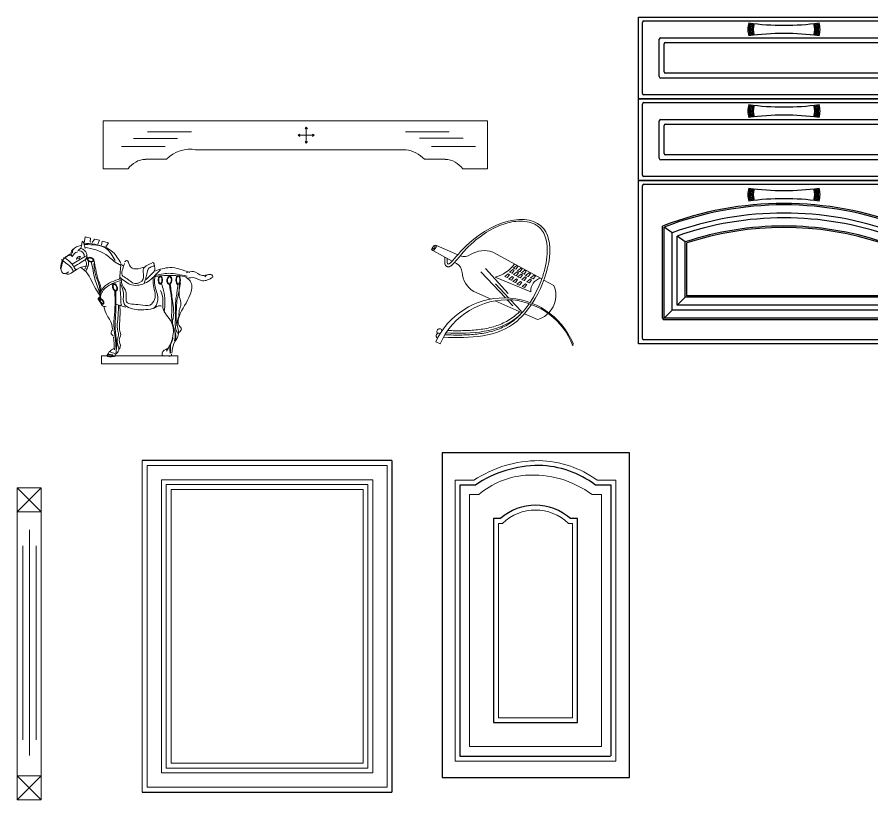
# Model space of a CAD drawing. Header units: millimetres. Extents: x 351279 to 387190, y -1289537 to -1277077.
# Drawn here: x 354602 to 356381, y -1280570 to -1278940 of the extents above; entities that cross this region are included whole.
import ezdxf

# ---------------------------------------------------------------- set-up
doc = ezdxf.new("R2010")
doc.units = ezdxf.units.MM
doc.header["$LTSCALE"] = 20
doc.layers.add('图层12', color=8, linetype='Continuous', lineweight=5)
doc.layers.add('辅助', color=3, linetype='Continuous', lineweight=5)

# ---------------------------------------------------------------- blocks, each defined once
blk = doc.blocks.new('24ddcg')
at = {"layer": '辅助'}
for p, q in [((53363.2, 53385.5), (53365.4, 53398.7)), ((53365.4, 53398.7), (53376.4, 53395.8)), ((53376.4, 53395.8), (53375.7, 53388.5)), ((53380.1, 53387), (53384.5, 53394.3)), ((53384.5, 53394.3), (53394.8, 53392.1)), ((53375.7, 53388.5), (53377.1, 53387.7)), ((53394.8, 53392.1), (53391.9, 53383.3)), ((53399.2, 53381.8), (53400.7, 53389.9)), ((53400.7, 53389.9), (53413.9, 53386.3)), ((53413.9, 53386.3), (53408.1, 53378.2)), ((53399.3, 53150.9), (53557.8, 53150.9)), ((53399.3, 53150.9), (53399.3, 53134.4)), ((53557.8, 53134.4), (53557.8, 53150.9)), ((53399.3, 53134.4), (53557.8, 53134.4))]:
    blk.add_line(p, q, dxfattribs=at)
blk.add_arc((53354, 53350.9), 6.97, 71.4126, 174.3528, dxfattribs=at)
for centre, major_axis, ratio in [((53352, 53355.5), (-2.34, -1.76), 0.619963), ((53376.4, 53351.3), (-6.57, 2.19), 0.698483), ((53521.7, 53308.9), (0, -7.04), 0.447522), ((53540.6, 53308.5), (-0.57, -8.62), 0.609057), ((53558.8, 53308.9), (0, -9.42), 0.483196), ((53427.3, 53293.5), (2.06, -6.18), 0.557517), ((53398.4, 53265.5), (4.37, -5.47), 0.319924)]:
    blk.add_ellipse(centre, major_axis=major_axis, ratio=ratio, dxfattribs=at)
for points in [[(53356.5, 53381.1), (53340.4, 53372.3), (53338.1, 53364.9)], [(53356.5, 53374.5), (53360.2, 53389.9), (53365.4, 53374.5)], [(53362.4, 53385.5), (53385.2, 53383.3), (53422.8, 53367.1), (53439.7, 53343.6)], [(53364.6, 53382.6), (53408.8, 53374.5), (53427.9, 53349.5)], [(53364.6, 53377.4), (53408.1, 53362), (53430.9, 53344.3), (53439, 53339.9)], [(53322.5, 53353.7), (53327.4, 53358.5), (53336.5, 53360.6)], [(53349.8, 53367.6), (53342.1, 53363.4), (53337.9, 53357.8), (53335.8, 53363.4), (53340, 53373.2)], [(53338.1, 53342.1), (53366.1, 53358.3)], [(53350.7, 53370.8), (53361, 53365.7), (53363.9, 53357.6)], [(53356.5, 53375.2), (53368.3, 53364.9), (53366.8, 53353.2)], [(53368, 53359.7), (53371.8, 53340.5), (53366.5, 53327.6)], [(53314.8, 53332), (53316.9, 53341.1), (53319, 53348.1)], [(53316.1, 53351.7), (53324.9, 53344.3), (53337.4, 53333.3), (53341.1, 53326)], [(53319.7, 53355.4), (53330.8, 53349.5), (53342.6, 53334.8), (53344.8, 53331.1)], [(53342.6, 53337), (53370.5, 53354.6)], [(53364.2, 53331.4), (53368, 53341.3), (53364.9, 53352)], [(53378.7, 53345.1), (53385.6, 53310.7), (53396.3, 53279.4)], [(53383.3, 53343.6), (53386.4, 53320.7), (53394.8, 53296.2), (53396.3, 53284.7)], [(53384.1, 53349), (53387.1, 53331.4), (53392.5, 53309.2), (53397.8, 53292.4), (53397.8, 53285.5)], [(53439.7, 53342.1), (53436.7, 53311.3)], [(53447, 53343.6), (53443.4, 53331.8), (53441.9, 53319.3), (53452.2, 53312), (53468.4, 53301.7), (53486, 53310.5), (53486, 53330.4), (53503.7, 53344.3)], [(53440.4, 53341.4), (53445.6, 53337.7)], [(53447, 53346.5), (53452.2, 53349.5), (53457.4, 53339.9), (53490.5, 53336.3)], [(53491.9, 53309.8), (53505.2, 53323), (53508.9, 53327.4), (53508.9, 53341.4)], [(53504.4, 53345.8), (53508.9, 53342.9), (53507.4, 53337.7)], [(53314.2, 53332.7), (53320.1, 53322.8), (53323, 53322.8), (53331.5, 53326.1)], [(53356.5, 53334.8), (53363.2, 53329.6), (53386.7, 53291.4), (53396.3, 53276.7)], [(53438.2, 53314.2), (53462.5, 53298.8), (53492.7, 53303.9), (53516.2, 53324.5)], [(53488.3, 53301.7), (53493.4, 53320.8), (53498.6, 53334.1), (53507.4, 53337.7)], [(53509.6, 53327.4), (53541.2, 53334.8), (53583.2, 53324.5)], [(53510.1, 53318), (53538.8, 53322.9), (53557.7, 53320.8), (53577.4, 53317.3)], [(53516.2, 53324.5), (53522.1, 53330.4)], [(53575.8, 53323.8), (53590.5, 53326.7), (53609.7, 53318.6), (53630.3, 53317.9), (53631, 53314.9)], [(53439, 53311.3), (53404.4, 53294.3), (53395.5, 53273.8), (53396.3, 53265.7)], [(53440.4, 53308.3), (53411.7, 53295.8), (53397.7, 53277.4), (53397, 53266.4)], [(53438.4, 53305.4), (53438.4, 53287), (53439.2, 53269.4), (53439.9, 53258.7), (53440.7, 53256.4)], [(53439.7, 53299.5), (53444.8, 53281.1), (53446.3, 53259.1), (53459.6, 53250.2), (53491.2, 53247.3), (53509.6, 53251.7), (53516.2, 53273.8), (53509.6, 53301.7), (53511.1, 53317.1)], [(53440.4, 53310.5), (53443.4, 53296.6), (53449.3, 53287.7), (53451.5, 53263.5), (53479.4, 53257.6), (53500, 53256.9), (53509.6, 53268.6), (53506.7, 53301.7), (53506.7, 53314.9)], [(53508, 53315.9), (53541.6, 53318.7), (53575.3, 53315.9)], [(53575.1, 53314.9), (53585.4, 53303.9), (53583.9, 53278.9), (53560.4, 53233.3), (53556.7, 53216.4), (53559.6, 53196.6), (53550.1, 53176.7), (53545.7, 53156.9)], [(53578, 53312.7), (53592.7, 53313.5), (53609.7, 53307.6), (53620, 53309.1), (53631, 53314.9)], [(53614.1, 53315.7), (53619.2, 53319.3)], [(53426.2, 53288.6), (53427.7, 53265.6), (53425.4, 53208.3), (53427.7, 53189.2), (53430, 53158.6)], [(53524.1, 53301.2), (53528.3, 53287.2), (53531.1, 53265.5), (53529.7, 53241.7)], [(53540.2, 53299.8), (53545.8, 53252.2), (53546.5, 53220.7), (53552.8, 53196.2), (53551.4, 53182.2)], [(53542.3, 53300.5), (53546.5, 53270.4), (53548.6, 53231.2), (53547.2, 53222.1), (53553.5, 53197.6), (53554.2, 53184.3)], [(53558.4, 53301.2), (53556.3, 53282.3), (53554.2, 53270.4), (53553.5, 53232.6), (53554.2, 53206), (53557.7, 53197.6)], [(53561.9, 53302.6), (53559.8, 53281.6), (53556.3, 53265.5), (53555.6, 53254.3), (53554.9, 53224.9), (53556.3, 53213.7)], [(53564, 53303.3), (53561.9, 53272.5), (53564.7, 53258.5), (53561.2, 53245.9), (53560.5, 53236.1)], [(53429.2, 53285.5), (53429.2, 53265.6), (53428.4, 53232.7), (53427.7, 53213.6), (53428.4, 53199.1), (53430.7, 53168.5), (53429.2, 53157)], [(53396.3, 53266.4), (53401.4, 53255.4), (53408.8, 53253.2)], [(53404.4, 53253.9), (53411, 53234.8), (53417.6, 53224.5), (53422, 53206.9)], [(53450, 53252.4), (53427.9, 53259.1)], [(53434.5, 53257.6), (53433.1, 53226.7), (53432.3, 53206.9), (53433.8, 53200.2), (53434.5, 53194.4), (53431.6, 53181.1), (53435.3, 53162.7), (53427.9, 53153.9)], [(53437.6, 53256.4), (53436.9, 53218.2), (53436.9, 53205.2), (53439.2, 53195.3), (53436.1, 53183.8), (53438.4, 53170), (53435.3, 53164.7)], [(53507.4, 53249.5), (53521.4, 53255.4), (53524.3, 53254.6)], [(53562.6, 53237), (53561.1, 53214.2), (53565.5, 53206.9), (53560.4, 53199.5)], [(53422, 53205.4), (53419.1, 53198.8), (53423.5, 53192.9)], [(53424.2, 53190.7), (53426.4, 53163.5)], [(53548.6, 53188.5), (53541.6, 53166.9), (53542.3, 53155.7)], [(53547.9, 53185), (53543, 53173.1), (53543, 53162), (53543, 53157.1)], [(53425, 53166.4), (53415.4, 53159.1), (53411, 53151), (53424.2, 53149.5), (53427.9, 53150.2), (53427.9, 53153.2)], [(53536.4, 53166.2), (53525.6, 53157), (53525.6, 53152.5), (53537.1, 53150.9), (53544.8, 53151.7), (53544.8, 53154.7)], [(53412.5, 53153.9), (53422.8, 53153.2)], [(53417.6, 53159.1), (53427.2, 53156.1)]]:
    blk.add_spline(points, degree=3, dxfattribs=at)
for points, knots in [([(53336.5, 53363.8), (53328.6, 53360.7), (53317.1, 53352), (53314, 53340.2), (53314.1, 53333.2)], [37.150963, 37.150963, 37.150963, 37.150963, 75.657534, 106.752581, 106.752581, 106.752581, 106.752581]), ([(53371, 53353.1), (53370.9, 53352.8), (53370.9, 53352.5), (53370.9, 53351.9), (53371, 53351.5), (53371.3, 53350.8), (53371.5, 53350.4), (53372.1, 53349.7), (53372.5, 53349.4), (53373.3, 53348.7), (53373.8, 53348.5), (53374.8, 53348), (53375.3, 53347.8), (53376.4, 53347.5), (53377, 53347.4), (53378.1, 53347.4), (53378.6, 53347.4), (53379.5, 53347.6), (53379.9, 53347.7), (53380.7, 53348.1), (53381, 53348.3), (53381.5, 53348.7), (53381.6, 53349), (53381.9, 53349.5), (53381.9, 53349.8), (53381.9, 53350.4), (53381.9, 53350.8), (53381.6, 53351.4), (53381.5, 53351.8), (53380.9, 53352.5), (53380.6, 53352.9), (53379.8, 53353.6), (53379.4, 53353.9), (53378.4, 53354.4), (53377.9, 53354.6), (53376.8, 53354.9), (53376.2, 53355), (53375.1, 53355.1), (53374.6, 53355.1), (53373.6, 53355), (53373.2, 53354.9), (53372.4, 53354.6), (53372, 53354.4), (53371.5, 53353.9), (53371.3, 53353.7), (53371.1, 53353.3), (53371, 53353.2), (53371, 53353.1)], [0, 0, 0, 0, 0.27968, 0.27968, 0.55936, 0.55936, 0.83904, 0.83904, 1.11872, 1.11872, 1.3984, 1.3984, 1.67808, 1.67808, 1.95776, 1.95776, 2.23744, 2.23744, 2.51712, 2.51712, 2.7968, 2.7968, 3.07648, 3.07648, 3.356159, 3.356159, 3.635839, 3.635839, 3.915519, 3.915519, 4.195199, 4.195199, 4.474879, 4.474879, 4.754559, 4.754559, 5.034239, 5.034239, 5.313919, 5.313919, 5.593599, 5.593599, 5.873279, 5.873279, 6.152959, 6.152959, 6.283185, 6.283185, 6.283185, 6.283185]), ([(53324.1, 53323.1), (53324.6, 53322.7), (53330.9, 53316.7), (53348.6, 53335.9), (53364.3, 53337.6), (53372, 53338.5)], [20.841505, 20.841505, 20.841505, 20.841505, 24.204784, 65.153282, 105.28879, 105.28879, 105.28879, 105.28879]), ([(53521.7, 53300.6), (53522, 53300.6), (53522.2, 53300.7), (53522.8, 53300.8), (53523, 53300.9), (53523.5, 53301.2), (53523.7, 53301.4), (53524.2, 53302), (53524.5, 53302.4), (53525.1, 53303.4), (53525.3, 53304), (53525.6, 53305.2), (53525.8, 53305.8), (53526.1, 53307.8), (53526.1, 53309.3), (53525.8, 53311.6), (53525.7, 53312.5), (53525.2, 53314), (53524.9, 53314.6), (53524.4, 53315.6), (53524.1, 53315.9), (53523.5, 53316.5), (53523.2, 53316.7), (53522.6, 53317), (53522.3, 53317.1), (53521.6, 53317.2), (53521.3, 53317.1), (53520.6, 53316.9), (53520.3, 53316.8), (53519.7, 53316.4), (53519.5, 53316.1), (53519.1, 53315.6), (53518.9, 53315.3), (53518.3, 53314.4), (53518, 53313.6), (53517.6, 53311.9), (53517.4, 53311), (53517.3, 53309.2), (53517.3, 53308.3), (53517.5, 53306.4), (53517.6, 53305.5), (53518.1, 53303.9), (53518.4, 53303.2), (53519, 53302.2), (53519.3, 53301.8), (53519.8, 53301.3), (53520.1, 53301.1), (53520.7, 53300.8), (53521.1, 53300.7), (53521.5, 53300.6), (53521.6, 53300.6), (53521.7, 53300.6)], [0, 0, 0, 0, 0.141819, 0.141819, 0.283639, 0.283639, 0.425458, 0.425458, 0.700761, 0.700761, 0.976063, 0.976063, 1.251366, 1.251366, 1.814033, 1.814033, 2.19519, 2.19519, 2.50432, 2.50432, 2.73712, 2.73712, 2.915791, 2.915791, 3.094462, 3.094462, 3.273133, 3.273133, 3.451804, 3.451804, 3.630475, 3.630475, 3.809146, 3.809146, 4.178328, 4.178328, 4.547509, 4.547509, 4.916691, 4.916691, 5.286445, 5.286445, 5.656198, 5.656198, 5.876822, 5.876822, 6.057153, 6.057153, 6.237484, 6.237484, 6.283185, 6.283185, 6.283185, 6.283185]), ([(53540.1, 53301.1), (53540.3, 53301.1), (53540.6, 53301.1), (53541.1, 53301.3), (53541.3, 53301.4), (53541.9, 53301.7), (53542.1, 53302), (53542.7, 53302.6), (53542.9, 53302.9), (53543.5, 53303.9), (53543.9, 53304.6), (53544.3, 53306.1), (53544.5, 53307), (53544.7, 53308.7), (53544.7, 53309.6), (53544.5, 53311.2), (53544.3, 53312), (53543.9, 53313.4), (53543.6, 53314), (53542.9, 53314.9), (53542.7, 53315.2), (53542.1, 53315.6), (53541.8, 53315.8), (53541.3, 53315.9), (53541, 53316), (53540.4, 53315.9), (53540.1, 53315.8), (53539.5, 53315.5), (53539.2, 53315.2), (53538.6, 53314.6), (53538.3, 53314.2), (53537.7, 53313.3), (53537.5, 53312.8), (53537, 53311.6), (53536.9, 53311), (53536.6, 53309.4), (53536.5, 53308.5), (53536.6, 53306.6), (53536.7, 53305.7), (53537.1, 53304.1), (53537.4, 53303.4), (53538, 53302.4), (53538.3, 53302.1), (53538.9, 53301.6), (53539.2, 53301.4), (53539.7, 53301.2), (53539.9, 53301.1), (53540.1, 53301.1)], [0, 0, 0, 0, 0.21632, 0.21632, 0.43264, 0.43264, 0.648961, 0.648961, 0.865281, 0.865281, 1.191444, 1.191444, 1.517607, 1.517607, 1.84377, 1.84377, 2.169933, 2.169933, 2.496096, 2.496096, 2.748268, 2.748268, 3.000439, 3.000439, 3.252611, 3.252611, 3.504783, 3.504783, 3.756955, 3.756955, 4.009126, 4.009126, 4.261298, 4.261298, 4.51347, 4.51347, 4.867727, 4.867727, 5.221983, 5.221983, 5.57624, 5.57624, 5.834559, 5.834559, 6.092877, 6.092877, 6.283185, 6.283185, 6.283185, 6.283185]), ([(53558.8, 53300.7), (53558.9, 53300.7), (53559, 53300.7), (53559.3, 53300.8), (53559.4, 53300.8), (53559.7, 53301), (53559.9, 53301.2), (53560.2, 53301.5), (53560.3, 53301.8), (53560.8, 53302.5), (53561.2, 53303.2), (53561.7, 53304.8), (53561.9, 53305.7), (53562.1, 53307.6), (53562.2, 53308.6), (53562.1, 53310.6), (53561.9, 53311.6), (53561.6, 53313.4), (53561.3, 53314.2), (53560.8, 53315.4), (53560.5, 53315.8), (53560, 53316.4), (53559.8, 53316.6), (53559.4, 53316.9), (53559.2, 53317), (53559, 53317.1), (53558.8, 53317.1), (53558.6, 53317.1), (53558.5, 53317), (53558.2, 53316.9), (53558.1, 53316.8), (53557.7, 53316.6), (53557.6, 53316.4), (53557.2, 53316), (53557, 53315.7), (53556.5, 53314.8), (53556.2, 53314), (53555.7, 53312.2), (53555.6, 53311.2), (53555.4, 53309.1), (53555.5, 53308.1), (53555.7, 53306), (53555.9, 53305), (53556.3, 53303.5), (53556.6, 53302.9), (53557.1, 53301.9), (53557.4, 53301.6), (53557.8, 53301.1), (53558, 53301), (53558.3, 53300.8), (53558.5, 53300.7), (53558.7, 53300.7), (53558.7, 53300.7), (53558.8, 53300.7)], [0, 0, 0, 0, 0.161568, 0.161568, 0.323135, 0.323135, 0.484703, 0.484703, 0.64627, 0.64627, 0.983071, 0.983071, 1.319872, 1.319872, 1.656673, 1.656673, 1.993474, 1.993474, 2.330275, 2.330275, 2.583588, 2.583588, 2.795081, 2.795081, 3.006573, 3.006573, 3.176565, 3.176565, 3.346557, 3.346557, 3.516549, 3.516549, 3.686541, 3.686541, 3.856532, 3.856532, 4.211766, 4.211766, 4.567, 4.567, 4.922233, 4.922233, 5.277467, 5.277467, 5.567458, 5.567458, 5.806528, 5.806528, 6.00396, 6.00396, 6.201392, 6.201392, 6.283185, 6.283185, 6.283185, 6.283185]), ([(53429.7, 53286.2), (53430, 53286.3), (53430.3, 53286.4), (53430.9, 53286.8), (53431.1, 53287), (53431.5, 53287.5), (53431.7, 53287.8), (53432.1, 53288.7), (53432.3, 53289.3), (53432.5, 53290.8), (53432.6, 53291.5), (53432.4, 53293.1), (53432.3, 53293.9), (53431.7, 53295.8), (53431.2, 53296.9), (53430, 53298.7), (53429.4, 53299.3), (53428.3, 53300.2), (53427.9, 53300.5), (53427, 53300.9), (53426.6, 53301), (53425.7, 53301), (53425.3, 53301), (53424.5, 53300.8), (53424.1, 53300.5), (53423.5, 53300), (53423.2, 53299.7), (53422.8, 53299), (53422.6, 53298.6), (53422.3, 53297.7), (53422.2, 53297.3), (53422, 53295.7), (53422.1, 53294.5), (53422.6, 53292.1), (53423, 53290.9), (53424.2, 53288.8), (53424.9, 53287.9), (53426.2, 53286.9), (53426.6, 53286.6), (53427.6, 53286.2), (53428, 53286), (53428.9, 53286), (53429.4, 53286.1), (53429.7, 53286.2)], [0, 0, 0, 0, 0.165099, 0.165099, 0.330198, 0.330198, 0.495297, 0.495297, 0.83585, 0.83585, 1.176404, 1.176404, 1.516957, 1.516957, 2.010214, 2.010214, 2.424952, 2.424952, 2.696327, 2.696327, 2.91384, 2.91384, 3.131353, 3.131353, 3.348865, 3.348865, 3.566378, 3.566378, 3.783891, 3.783891, 4.001403, 4.001403, 4.520122, 4.520122, 5.03884, 5.03884, 5.557558, 5.557558, 5.815544, 5.815544, 6.07353, 6.07353, 6.283185, 6.283185, 6.283185, 6.283185]), ([(53522.1, 53287), (53524.5, 53280.7), (53528.9, 53269.2), (53523.9, 53244.1), (53549.6, 53223.7), (53549.8, 53188.1), (53539.9, 53169.8), (53534.7, 53161.1)], [0, 0, 0, 0, 32.485908, 60.233704, 117.561078, 170.767273, 220.141826, 220.141826, 220.141826, 220.141826]), ([(53403.6, 53259.1), (53403.8, 53259.2), (53403.9, 53259.4), (53404.1, 53259.8), (53404.2, 53259.9), (53404.3, 53260.3), (53404.4, 53260.5), (53404.4, 53260.9), (53404.4, 53261.1), (53404.3, 53261.7), (53404.2, 53262.1), (53403.9, 53263), (53403.8, 53263.5), (53403.3, 53264.4), (53403, 53264.9), (53402.1, 53266.4), (53401.4, 53267.4), (53399.9, 53269.1), (53399.2, 53269.8), (53398.1, 53270.8), (53397.6, 53271.2), (53396.7, 53271.7), (53396.3, 53271.9), (53395.7, 53272.2), (53395.4, 53272.3), (53394.9, 53272.4), (53394.6, 53272.4), (53394.2, 53272.3), (53394, 53272.3), (53393.6, 53272.1), (53393.4, 53272), (53393, 53271.7), (53392.9, 53271.5), (53392.7, 53271.1), (53392.6, 53270.9), (53392.5, 53270.5), (53392.5, 53270.4), (53392.5, 53269.8), (53392.5, 53269.5), (53392.7, 53268.7), (53392.8, 53268.3), (53393.1, 53267.6), (53393.3, 53267.2), (53393.9, 53265.9), (53394.5, 53265), (53395.8, 53263.2), (53396.5, 53262.4), (53397.8, 53261), (53398.4, 53260.5), (53399.5, 53259.7), (53399.9, 53259.4), (53400.7, 53259), (53401, 53258.9), (53401.6, 53258.7), (53401.8, 53258.7), (53402.3, 53258.6), (53402.5, 53258.6), (53403, 53258.7), (53403.2, 53258.8), (53403.5, 53259), (53403.5, 53259), (53403.6, 53259.1)], [0, 0, 0, 0, 0.112065, 0.112065, 0.224129, 0.224129, 0.336194, 0.336194, 0.448259, 0.448259, 0.694384, 0.694384, 0.940509, 0.940509, 1.186634, 1.186634, 1.698344, 1.698344, 2.09519, 2.09519, 2.394555, 2.394555, 2.623005, 2.623005, 2.800163, 2.800163, 2.936663, 2.936663, 3.049534, 3.049534, 3.162406, 3.162406, 3.275278, 3.275278, 3.38815, 3.38815, 3.501022, 3.501022, 3.712867, 3.712867, 3.924713, 3.924713, 4.136558, 4.136558, 4.579213, 4.579213, 5.021868, 5.021868, 5.375389, 5.375389, 5.64146, 5.64146, 5.845935, 5.845935, 6.004571, 6.004571, 6.128347, 6.128347, 6.252123, 6.252123, 6.283185, 6.283185, 6.283185, 6.283185])]:
    blk.add_open_spline(points, degree=3, knots=knots, dxfattribs=at)
blk.add_open_spline([(53356.5, 53375.2), (53354.4, 53373.7), (53352.3, 53372.1), (53350, 53370.7)], degree=3, dxfattribs=at)
blk = doc.blocks.new('A$C4A1D2079')
at = {"color": 4}
for p, q in [((106.8, 170.8, 0), (152.8, 111.8, 0)), ((116.9, 176.7, 0), (159.2, 120.5, 0)), ((134.7, 142.9, 0), (159.7, 110.9, 0)), ((156.1, 107.6, 0), (166.9, 93.8, 0)), ((162.9, 106.8, 0), (183.4, 80.7, 0)), ((0, 33.7, 0), (9.1, 29.1, 0)), ((284.6, 5.2, 0), (283.9, 0, 0))]:
    blk.add_line(p, q, dxfattribs=at)
at = {"color": 2}
blk.add_line((135.7, 156.7, 0), (206.4, 119.9, 0), dxfattribs=at)
at = {"color": 6, "elevation": 0}
for points in [[(17.3, 234.4), (19.5, 233.2)], [(8.8, 225.6), (11, 224.1)]]:
    blk.add_lwpolyline(points, dxfattribs=at)
at = {"color": 4, "elevation": 0}
for points in [[(19.5, 233.2), (62.2, 210.3)], [(11, 224.1), (49.4, 198.3)], [(135.2, 209), (231.9, 144.4)], [(88.3, 131.3), (122.9, 112.2)], [(236.1, 141.6), (255.9, 128.4)], [(131, 107.7), (184.7, 78)], [(189.2, 75.5), (215.3, 61.1)]]:
    blk.add_lwpolyline(points, dxfattribs=at)
for points in [[(67, 207.8, 0.232859), (88.9, 208.2, -0.235373), (135.2, 209), (135.2, 209)], [(54.2, 195.1), (58, 192.6, -0.23491), (67.7, 172.8, 0.235373), (88.3, 131.3), (88.3, 131.3)]]:
    blk.add_lwpolyline(points, format="xyb", dxfattribs=at)
at = {"color": 6, "elevation": 0}
for points in [[(163.1, 161.1), (155.4, 156.2), (160.5, 153.6), (165.6, 159.1), (163.1, 161.1)], [(173.8, 169.6), (166.1, 164.7), (171.2, 162), (176.3, 167.6), (173.8, 169.6)], [(181.9, 163.4), (174.1, 158.5), (179.2, 155.8), (184.4, 161.4), (181.9, 163.4)], [(182.5, 176.9), (174.8, 172), (179.9, 169.4), (185, 174.9), (182.5, 176.9)], [(190.5, 170.7), (182.8, 165.8), (187.9, 163.1), (193, 168.7), (190.5, 170.7)], [(198.6, 165.4), (190.8, 160.5), (195.9, 157.8), (201.1, 163.4), (198.6, 165.4)], [(171.2, 154.9), (163.4, 150), (168.5, 147.3), (173.7, 152.9), (171.2, 154.9)], [(179.2, 149.6), (171.4, 144.7), (176.5, 142), (181.7, 147.6), (179.2, 149.6)], [(187.2, 143.3), (179.4, 138.4), (184.6, 135.8), (189.7, 141.3), (187.2, 143.3)], [(189.9, 158), (182.1, 153.1), (187.2, 150.4), (192.4, 156), (189.9, 158)], [(197.9, 151.8), (190.1, 146.9), (195.3, 144.2), (200.4, 149.8), (197.9, 151.8)], [(206.6, 159.1), (198.8, 154.2), (204, 151.6), (209.1, 157.1), (206.6, 159.1)], [(207.9, 146), (200.2, 141.1), (205.3, 138.4), (210.4, 144), (207.9, 146)], [(216.6, 153.3), (208.9, 148.4), (214, 145.8), (219.1, 151.3), (216.6, 153.3)], [(197.2, 137.5), (189.5, 132.6), (194.6, 130), (199.7, 135.5), (197.2, 137.5)]]:
    blk.add_lwpolyline(points, close=True, dxfattribs=at)
at = {"color": 6}
for centre, radius, start, end in [((22.6, 220.7, 0), 14.7, 111.4016, 160.7213), ((7.1, 235.7, 0), 10.2, 279.2694, 352.8535), ((9.2, 234.3, 0), 10.4, 279.4997, 354.1325), ((10, 54.5, 0), 5.6, 17.9604, 219.9901), ((7.8, 45.7, 0), 5.6, 55.7661, 234.4271)]:
    blk.add_arc(centre, radius, start, end, dxfattribs=at)
at = {"color": 2}
for centre, radius, start, end in [((122.9, 229, 0), 73.5, 280.0391, 318.5881), ((233.8, 119, 0), 27.4, 99.0978, 178.2732)]:
    blk.add_arc(centre, radius, start, end, dxfattribs=at)
at = {"color": 4}
for centre, radius, start, end in [((206.1, 112.5, 0), 52.3, 310.7489, 17.7113), ((136, -43.7, 0), 156.4, 18.2132, 150.354), ((142.7, -44.4, 0), 152.5, 80.7534, 151.1876), ((139.2, -41.7, 0), 150.6, 16.0651, 79.0144), ((206.1, 112.5, 0), 52.3, 280.1284, 308.3469)]:
    blk.add_arc(centre, radius, start, end, dxfattribs=at)
at = {"color": 6}
for points, knots in [([(39.7, 204.8, 0), (38.8, 200.1, 0), (36.6, 183.3, 0), (119.9, 277, 0), (292.6, 294.1, 0), (245.9, 143.7, 0), (207.5, 95.4, 0)], [5.11254, 5.11254, 5.11254, 5.11254, 17.192744, 54.506852, 233.989463, 390.868476, 390.868476, 390.868476, 390.868476]), ([(35.2, 207.8, 0), (34.7, 204, 0), (34.6, 203.7, 0), (34.5, 202.6, 0), (34.3, 201.7, 0), (34.1, 199.9, 0), (34, 199, 0), (33.9, 197.3, 0), (33.8, 196.4, 0), (33.8, 195, 0), (33.8, 194.5, 0), (33.9, 193.4, 0), (34, 192.9, 0), (34.3, 191.7, 0), (34.5, 191.1, 0), (35.1, 190.1, 0), (35.4, 189.6, 0), (36.1, 188.8, 0), (36.6, 188.4, 0), (37.5, 187.8, 0), (38, 187.5, 0), (39.1, 187.1, 0), (39.6, 187, 0), (40.6, 186.9, 0), (41.1, 187, 0), (42, 187, 0), (42.4, 187.1, 0), (43.5, 187.4, 0), (44.1, 187.6, 0), (45.3, 188.2, 0), (45.8, 188.5, 0), (46.9, 189.2, 0), (47.5, 189.6, 0), (49.1, 190.7, 0), (50.2, 191.6, 0), (52.4, 193.5, 0), (53.5, 194.5, 0), (55.9, 196.8, 0), (57.1, 197.9, 0), (61.2, 202, 0), (64.3, 205, 0), (68.8, 209.5, 0), (70.3, 210.9, 0), (73.7, 214.3, 0), (75.8, 216.2, 0), (79.8, 219.8, 0), (81.9, 221.6, 0), (88, 226.8, 0), (92.2, 230, 0), (104.6, 239.1, 0), (112.9, 244.3, 0), (134, 255.8, 0), (146.7, 260.8, 0), (170.8, 267.3, 0), (182.2, 268.7, 0), (199.6, 268.3, 0), (206.1, 267.3, 0), (217.9, 264.1, 0), (223.2, 261.8, 0), (231.3, 256.6, 0), (234.3, 254, 0), (238.4, 249.4, 0), (239.7, 247.6, 0), (242.3, 243.6, 0), (243.5, 241.4, 0), (245.5, 236.5, 0), (246.3, 233.9, 0), (248.5, 225.2, 0), (249.2, 218.6, 0), (249.1, 204.4, 0), (248.3, 196.8, 0), (245.2, 181.1, 0), (243, 173, 0), (237.4, 156.7, 0), (233.9, 148.4, 0), (223.8, 127.6, 0), (216.2, 115.2, 0), (206.2, 101.8, 0), (204.6, 99.7, 0), (203, 97.6, 0)], [0.356006, 0.356006, 0.356006, 0.356006, 1.095615, 1.095615, 3.286845, 3.286845, 5.629979, 5.629979, 7.973112, 7.973112, 9.400367, 9.400367, 10.827623, 10.827623, 12.254878, 12.254878, 13.267807, 13.267807, 14.280735, 14.280735, 15.293663, 15.293663, 16.306591, 16.306591, 17.31952, 17.31952, 18.332448, 18.332448, 20.236072, 20.236072, 22.139697, 22.139697, 24.043321, 24.043321, 27.667364, 27.667364, 31.291407, 31.291407, 34.915449, 34.915449, 43.055232, 43.055232, 46.857178, 46.857178, 52.136329, 52.136329, 57.415481, 57.415481, 67.973784, 67.973784, 89.090391, 89.090391, 122.054, 122.054, 155.01761, 155.01761, 177.33062, 177.33062, 199.643629, 199.643629, 216.612121, 216.612121, 225.973132, 225.973132, 236.681777, 236.681777, 247.390422, 247.390422, 270.733933, 270.733933, 294.077443, 294.077443, 317.420954, 317.420954, 340.764464, 340.764464, 377.467904, 377.467904, 384.339506, 384.339506, 384.339506, 384.339506]), ([(205.8, 93.4, 0), (195.9, 81.2, 0), (141.6, 28.5, 0), (72.4, 35.4, 0), (16.9, 41.9, 0)], [393.089237, 393.089237, 393.089237, 393.089237, 433.121576, 590.932591, 590.932591, 590.932591, 590.932591]), ([(201.2, 95.6, 0), (194.6, 87.5, 0), (187.5, 80.2, 0), (177.4, 71.6, 0), (174.6, 69.5, 0), (167.5, 64.3, 0), (163.1, 61.5, 0), (154.2, 56.6, 0), (149.6, 54.5, 0), (135.8, 49, 0), (126.4, 46.5, 0), (107, 43.2, 0), (97, 42.3, 0), (76.7, 41.9, 0), (66.3, 42.3, 0), (44.1, 43.9, 0), (32.2, 45.2, 0), (20.3, 46.6, 0)], [386.713737, 386.713737, 386.713737, 386.713737, 414.171343, 414.171343, 424.175077, 424.175077, 439.770967, 439.770967, 455.366856, 455.366856, 485.951933, 485.951933, 516.537009, 516.537009, 547.122086, 547.122086, 581.102642, 581.102642, 581.102642, 581.102642]), ([(184.5, 78.1, 0), (181.5, 75.6, 0), (134.5, 39.2, 0), (77.2, 44, 0), (23.1, 50.3, 0)], [422.657056, 422.657056, 422.657056, 422.657056, 433.121576, 587.172799, 587.172799, 587.172799, 587.172799]), ([(179.8, 80.7, 0), (177.9, 79.2, 0), (176, 77.7, 0), (169.7, 73.1, 0), (165.3, 70.4, 0), (156.4, 65.5, 0), (151.8, 63.3, 0), (138, 57.9, 0), (128.6, 55.3, 0), (109.2, 52, 0), (99.2, 51.2, 0), (78.9, 50.8, 0), (68.5, 51.2, 0), (47.7, 52.7, 0), (37.4, 53.7, 0), (26.9, 54.9, 0)], [417.219576, 417.219576, 417.219576, 417.219576, 424.175077, 424.175077, 439.770967, 439.770967, 455.366856, 455.366856, 485.951933, 485.951933, 516.537009, 516.537009, 547.122086, 547.122086, 576.881079, 576.881079, 576.881079, 576.881079])]:
    blk.add_open_spline(points, degree=3, knots=knots, dxfattribs=at)
blk = doc.blocks.new('A$C515E7A34')
at = {"color": 0}
blk.add_blockref('A$C4A1D2079', (0, 0, 0), dxfattribs=at)
blk = doc.blocks.new('jyj')
at = {"layer": '辅助', "rotation": 5.190841867724019}
blk.add_blockref('A$C515E7A34', (53344.7, 53458.8, 0), dxfattribs=at)
blk = doc.blocks.new('UKHGK')
for centre, radius, start, end in [((8992.6, 3373.5), 46.6, 163.1461, 196.8539), ((9021, 3917.4), 535.4, 262.1635, 277.8365), ((8992.6, 3373.5), 43.8, 162.5653, 197.4347), ((8992.6, 3373.5), 41.1, 161.8847, 198.1153), ((8992.6, 3373.5), 38.3, 161.0822, 198.9178), ((8992.6, 3373.5), 35.6, 160.1282, 199.8718), ((9049.5, 3373.5), 35.6, 340.1282, 19.8718), ((9049.5, 3373.5), 38.3, 341.0822, 18.9178), ((9049.5, 3373.5), 41.1, 341.8847, 18.1153), ((9049.5, 3373.5), 43.8, 342.5653, 17.4347), ((9049.5, 3373.5), 46.6, 343.1461, 16.8539), ((9021, 2829.6), 535.4, 82.1635, 97.8365)]:
    blk.add_arc(centre, radius, start, end)
blk = doc.blocks.new('R-D')
for p, q in [((6480.4, 5835.4), (7085.4, 5835.4)), ((6480.4, 5665.4), (6480.4, 5835.4)), ((6488.4, 5676.4), (6488.4, 5824.4)), ((6491.4, 5827.4), (7074.4, 5827.4)), ((7077.4, 5824.4), (7077.4, 5676.4)), ((7085.4, 5835.4), (7085.4, 5665.4)), ((6523.4, 5711.4), (6523.4, 5789.4)), ((6526.4, 5792.4), (7039.4, 5792.4)), ((7042.4, 5789.4), (7042.4, 5711.4)), ((6533.4, 5721.4), (6533.4, 5779.4)), ((6536.4, 5782.4), (7029.4, 5782.4)), ((7032.4, 5779.4), (7032.4, 5721.4)), ((7029.4, 5718.4), (6536.4, 5718.4)), ((7039.4, 5708.4), (6526.4, 5708.4)), ((7085.4, 5665.4), (6480.4, 5665.4)), ((6480.4, 5495.4), (6480.4, 5665.4)), ((6480.4, 5665.4), (7085.4, 5665.4)), ((7074.4, 5673.4), (6491.4, 5673.4)), ((7085.4, 5665.4), (7085.4, 5495.4)), ((6488.4, 5506.4), (6488.4, 5654.4)), ((6491.4, 5657.4), (7074.4, 5657.4)), ((7077.4, 5654.4), (7077.4, 5506.4)), ((6523.4, 5541.4), (6523.4, 5619.4)), ((6526.4, 5622.4), (7039.4, 5622.4)), ((6533.4, 5551.4), (6533.4, 5609.4)), ((6536.4, 5612.4), (7029.4, 5612.4)), ((7032.4, 5609.4), (7032.4, 5551.4)), ((7042.4, 5619.4), (7042.4, 5541.4)), ((7039.4, 5538.4), (6526.4, 5538.4)), ((7029.4, 5548.4), (6536.4, 5548.4)), ((7074.4, 5503.4), (6491.4, 5503.4)), ((6480.4, 5495.4), (7085.4, 5495.4)), ((6480.4, 5155.4), (6480.4, 5495.4)), ((7085.4, 5495.4), (6480.4, 5495.4)), ((6488.4, 5166.4), (6488.4, 5484.4)), ((6491.4, 5487.4), (7074.4, 5487.4)), ((7077.4, 5484.4), (7077.4, 5166.4)), ((7085.4, 5495.4), (7085.4, 5155.4)), ((6530.4, 5208.4), (6530.4, 5400.4)), ((6550.4, 5386.5), (6533.4, 5398.3)), ((6533.4, 5208.4), (6533.4, 5398.3)), ((7015.4, 5386.5), (7032.4, 5398.3)), ((7032.4, 5398.3), (7032.4, 5208.4)), ((7035.4, 5400.4), (7035.4, 5208.4)), ((6550.4, 5225.4), (6550.4, 5386.5)), ((6577.4, 5367.3), (6560.4, 5379.5)), ((6560.4, 5235.4), (6560.4, 5379.5)), ((6988.4, 5367.3), (7005.4, 5379.5)), ((7005.4, 5379.5), (7005.4, 5235.4)), ((7015.4, 5386.5), (7015.4, 5225.4)), ((6577.4, 5252.4), (6577.4, 5367.3)), ((6580.4, 5255.4), (6580.4, 5365.2)), ((6985.4, 5365.2), (6985.4, 5255.4)), ((6988.4, 5367.3), (6988.4, 5252.4)), ((6577.4, 5252.4), (6560.4, 5235.4)), ((6988.4, 5252.4), (6577.4, 5252.4)), ((6985.4, 5255.4), (6580.4, 5255.4)), ((6988.4, 5252.4), (7005.4, 5235.4)), ((7005.4, 5235.4), (6560.4, 5235.4)), ((6550.4, 5225.4), (6533.4, 5208.4)), ((7015.4, 5225.4), (6550.4, 5225.4)), ((7015.4, 5225.4), (7032.4, 5208.4)), ((7032.4, 5208.4), (6533.4, 5208.4)), ((7032.4, 5205.4), (6533.4, 5205.4)), ((7074.4, 5163.4), (6491.4, 5163.4)), ((7085.4, 5155.4), (6480.4, 5155.4))]:
    blk.add_line(p, q)
for centre, radius, start, end in [((6491.4, 5824.4), 3, 90, 180), ((7074.4, 5824.4), 3, 360, 90), ((6526.4, 5789.4), 3, 90, 180), ((7039.4, 5789.4), 3, 360, 90), ((6536.4, 5779.4), 3, 90, 180), ((7029.4, 5779.4), 3, 360, 90), ((6536.4, 5721.4), 3, 180, 270), ((7029.4, 5721.4), 3, 270, 360), ((6526.4, 5711.4), 3, 180, 270), ((7039.4, 5711.4), 3, 270, 360), ((6491.4, 5676.4), 3, 180, 270), ((7074.4, 5676.4), 3, 270, 360), ((6491.4, 5654.4), 3, 90, 180), ((7074.4, 5654.4), 3, 360, 90), ((6526.4, 5619.4), 3, 90, 180), ((6536.4, 5609.4), 3, 90, 180), ((7029.4, 5609.4), 3, 360, 90), ((7039.4, 5619.4), 3, 360, 90), ((6526.4, 5541.4), 3, 180, 270), ((6536.4, 5551.4), 3, 180, 270), ((7029.4, 5551.4), 3, 270, 360), ((7039.4, 5541.4), 3, 270, 360), ((6491.4, 5506.4), 3, 180, 270), ((7074.4, 5506.4), 3, 270, 360), ((6491.4, 5484.4), 3, 90, 180), ((7074.4, 5484.4), 3, 0, 90), ((6782.9, 4745.6), 701.8, 68.9114, 111.0886), ((6782.9, 4745.6), 698.8, 69.0801, 110.9199), ((6782.9, 4745.6), 681.8, 70.0604, 109.9396), ((6782.9, 4745.6), 671.8, 70.6571, 109.3429), ((6782.9, 4745.6), 654.8, 71.7082, 108.2918), ((6782.9, 4745.6), 651.8, 71.8987, 108.1013), ((6533.4, 5208.4), 3, 180, 270), ((7032.4, 5208.4), 3, 270, 360), ((6491.4, 5166.4), 3, 180, 270), ((7074.4, 5166.4), 3, 270, 360)]:
    blk.add_arc(centre, radius, start, end)
for p in [(-2238.1, 2436.3), (-2238.1, 2266.3), (-2238.1, 2092.3)]:
    blk.add_blockref('UKHGK', p)
blk = doc.blocks.new('32rsadsad')
at = {"color": 44, "lineweight": 5}
for p, q in [((94255.4, 62345.5), (94255.4, 62245.5)), ((94255.4, 62245.5), (94255.4, 62345.5)), ((94255.4, 62345.5), (95055.4, 62345.5)), ((95055.4, 62345.5), (95055.4, 62245.5)), ((95055.4, 62245.5), (95055.4, 62345.5)), ((94447.1, 62285.5), (94886.3, 62285.5)), ((94343.4, 62265.5), (94386.9, 62265.5)), ((94967.5, 62265.5), (94924, 62265.5)), ((94255.4, 62245.5), (94306.9, 62245.5)), ((95055.4, 62245.5), (95004, 62245.5))]:
    blk.add_line(p, q, dxfattribs=at)
at = {"color": 3, "lineweight": 5}
for p, q in [((94677.9, 62332.5), (94675.5, 62329.1)), ((94677.9, 62332.5), (94677.9, 62299.2)), ((94677.9, 62332.5), (94680.5, 62328.9)), ((94347.4, 62322.6), (94438.8, 62322.6)), ((94661.1, 62315.7), (94664.6, 62318.2)), ((94661.1, 62315.7), (94694.7, 62315.7)), ((94661.1, 62315.7), (94664.7, 62313.2)), ((94694.7, 62315.7), (94691.2, 62313.2)), ((94694.7, 62315.7), (94691.3, 62318.2)), ((94975.9, 62322.9), (94884.5, 62322.9)), ((94293.2, 62292.1), (94384.6, 62292.1)), ((94318.5, 62309.2), (94409.8, 62309.2)), ((94677.9, 62298.9), (94675.5, 62302.3)), ((94677.9, 62298.9), (94680.5, 62302.5)), ((95004.9, 62309.5), (94913.5, 62309.5)), ((95030.1, 62292.5), (94938.8, 62292.5))]:
    blk.add_line(p, q, dxfattribs=at)
at = {"color": 44, "lineweight": 5}
for centre, radius, start, end in [((94436.8, 62216.8), 69.8, 79.9123, 135.7415), ((94875.3, 62218.9), 67.4, 43.7549, 81.2436), ((94345.3, 62218.8), 46.7, 92.2478, 145.159), ((94965.6, 62218.8), 46.7, 34.841, 87.7522)]:
    blk.add_arc(centre, radius, start, end, dxfattribs=at)

msp = doc.modelspace()

# ---------------------------------------------------------------- linework, layer by layer
at = {"color": 44}
for p, q in [((355486.647, -1279846.893), (355486.647, -1280522.935)), ((355876.647, -1279846.893), (355486.647, -1279846.893)), ((355876.647, -1280522.935), (355876.647, -1279846.893)), ((355382.07, -1279863.399), (354862.07, -1279863.399)), ((355382.07, -1279863.399), (355382.07, -1280553.399)), ((355555.824, -1279914.187), (355523.515, -1279914.187)), ((355838.133, -1279914.187), (355805.824, -1279914.187)), ((355607.847, -1279984.187), (355593.515, -1279984.187)), ((355768.133, -1279984.187), (355753.802, -1279984.187)), ((355486.647, -1280522.935), (355876.647, -1280522.935)), ((354862.07, -1280553.399), (355382.07, -1280553.399))]:
    msp.add_line(p, q, dxfattribs=at)
at = {"color": 44, "lineweight": 15}
for p, q in [((354862.07, -1279863.399), (354862.07, -1280553.399)), ((354651.532, -1279919.757), (354601.532, -1279919.757)), ((354601.532, -1279919.757), (354601.532, -1280569.757)), ((354601.532, -1279919.757), (354651.532, -1279969.757)), ((354651.532, -1279919.757), (354601.532, -1279969.757)), ((354651.532, -1280569.757), (354651.532, -1279919.757)), ((354651.532, -1279969.757), (354601.532, -1279969.757)), ((354601.532, -1280519.757), (354651.532, -1280519.757)), ((354601.532, -1280519.757), (354651.532, -1280569.757)), ((354651.532, -1280519.757), (354601.532, -1280569.757)), ((354601.532, -1280569.757), (354651.532, -1280569.757))]:
    msp.add_line(p, q, dxfattribs=at)
at = {"color": 8, "lineweight": 5}
for p, q in [((354627.238, -1280192.864), (354627.238, -1280007.719)), ((354613.306, -1280192.864), (354613.306, -1280040.85)), ((354641.169, -1280192.864), (354641.169, -1280040.85)), ((354613.306, -1280182.836), (354613.306, -1280444.85)), ((354627.238, -1280182.836), (354627.238, -1280477.273)), ((354641.169, -1280182.836), (354641.169, -1280444.85))]:
    msp.add_line(p, q, dxfattribs=at)
at = {"color": 44, "lineweight": 15}
for points in [[(354902.07, -1280513.399), (355342.07, -1280513.399), (355342.07, -1279903.399), (354902.07, -1279903.399)], [(354922.07, -1280493.399), (355322.07, -1280493.399), (355322.07, -1279923.399), (354922.07, -1279923.399)]]:
    msp.add_lwpolyline(points, close=True, dxfattribs=at)
at = {"color": 44}
for points in [[(355523.515, -1279914.187), (355523.515, -1280478.901), (355837.081, -1280478.901)], [(355838.133, -1280478.228), (355838.133, -1279914.187)], [(355593.515, -1279984.187), (355593.515, -1280408.901), (355768.133, -1280408.901), (355768.133, -1279984.187)]]:
    msp.add_lwpolyline(points, dxfattribs=at)
for centre, radius, start, end in [((355689.761, -1280113.531), 240.16, 90.404484, 123.896538), ((355683.64, -1280076.451), 203.122, 53.020204, 88.751596), ((355680.824, -1280065.824), 109.5, 48.205502, 131.794498)]:
    msp.add_arc(centre, radius, start, end, dxfattribs=at)
at = {"layer": '图层12'}
for p, q in [((355562.847, -1279934.187), (355543.515, -1279934.187)), ((355818.133, -1279934.187), (355798.802, -1279934.187)), ((355612.078, -1279994.187), (355603.515, -1279994.187)), ((355758.133, -1279994.187), (355749.571, -1279994.187))]:
    msp.add_line(p, q, dxfattribs=at)
at = {"layer": '图层12', "lineweight": 15}
for points in [[(354872.07, -1280543.399), (355372.07, -1280543.399), (355372.07, -1279873.399), (354872.07, -1279873.399)], [(354912.07, -1280503.399), (355332.07, -1280503.399), (355332.07, -1279913.399), (354912.07, -1279913.399)]]:
    msp.add_lwpolyline(points, close=True, dxfattribs=at)
at = {"layer": '图层12'}
for points in [[(355552.463, -1279904.187), (355513.515, -1279904.187), (355513.515, -1280488.901), (355848.133, -1280488.901), (355848.133, -1279904.187), (355809.186, -1279904.187)], [(355543.515, -1279934.187), (355543.515, -1280458.901), (355818.133, -1280458.901), (355818.133, -1279934.187)], [(355603.515, -1279994.187), (355603.515, -1280398.901), (355758.133, -1280398.901), (355758.133, -1279994.187)]]:
    msp.add_lwpolyline(points, dxfattribs=at)
for centre, radius, start, end in [((355688.996, -1280111.987), 248.64, 90.155894, 123.306621), ((355684.372, -1280074.303), 210.992, 53.732569, 88.927978), ((355674.093, -1280064.836), 171.595, 94.782099, 130.414209), ((355674.739, -1280101.975), 208.673, 53.520566, 94.108546), ((355680.824, -1280065.065), 98.741, 45.874222, 134.125778)]:
    msp.add_arc(centre, radius, start, end, dxfattribs=at)

# ---------------------------------------------------------------- block references
msp.add_blockref('R-D', (349415.257, -1284775.408))
at = {"color": 0}
msp.add_blockref('32rsadsad', (260525.54, -1341501.623), dxfattribs=at)
at = {"color": 0, "lineweight": 25}
for name, p in [('jyj', (302131.434, -1333108.592)), ('24ddcg', (301378.054, -1332796.345))]:
    msp.add_blockref(name, p, dxfattribs=at)

doc.saveas('drawing.dxf')
